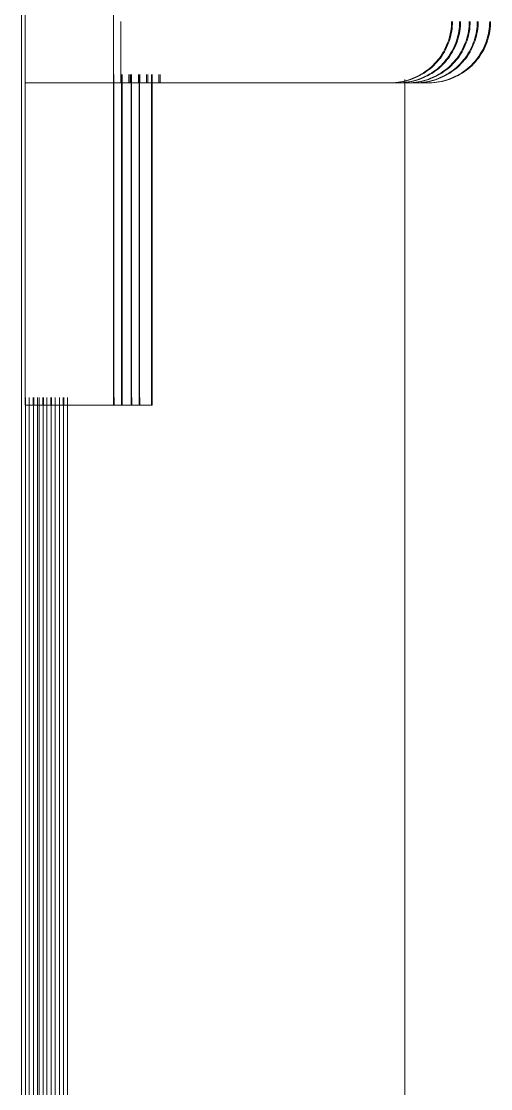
# Model space of a CAD drawing. Header units: millimetres. Extents: x 900982 to 1200730, y -305 to 27743.
# Drawn here: x 1020985.9 to 1021047, y 6061 to 6200 of the extents above; entities that cross this region are included whole.
import ezdxf

# ---------------------------------------------------------------- set-up
doc = ezdxf.new("R2010")
doc.units = ezdxf.units.MM
for name, color, linetype, lineweight in [('A-DOOR', 31, 'Continuous', 5), ('A-DOOR-FRAM', 31, 'Continuous', 5), ('A-GENM', 13, 'Continuous', 5)]:
    doc.layers.add(name, color=color, linetype=linetype, lineweight=lineweight)

# ---------------------------------------------------------------- blocks, each defined once
blk = doc.blocks.new('Generic Models 6 - Generic Models 2-971374-SECTION - GRIDS 2A')
at = {"layer": 'A-GENM'}
blk.add_line((1021035.8, 5200), (1021035.8, 6192.43), dxfattribs=at)
blk = doc.blocks.new('X_Door-Panel-Hinge-Standard - Standard-958284-SECTION - GRIDS 2A')
at = {"layer": 'A-DOOR'}
blk.add_line((1020986.95, 6151), (1020986.95, 5644.57), dxfattribs=at)
blk = doc.blocks.new('X_Door-Panel-Hinge-Standard - Standard-958351-SECTION - GRIDS 2A')
at = {"layer": 'A-DOOR'}
blk.add_line((1020986.44, 6151), (1020986.44, 5644.57), dxfattribs=at)
blk = doc.blocks.new('X_Door-Frame-Metal - Standard-2885300-SECTION - GRIDS 2A')
at = {"layer": 'A-DOOR-FRAM'}
blk.add_line((1020985.92, 7600), (1020985.92, 5200), dxfattribs=at)
blk = doc.blocks.new('X_Door-Handle-Lockwood 4800 Series Lever - Standard-764996-SECTION - GRIDS 2A')
at = {"layer": 'A-DOOR'}
for p, q in [((1020986.4, 6151), (1020986.4, 6334)), ((1020997.9, 6334), (1020997.9, 6151)), ((1020986.41, 6192), (1021006.91, 6192)), ((1020998.85, 6192), (1021006.85, 6192)), ((1021033.87, 6192), (1021033.89, 6192)), ((1020986.4, 6150), (1020997.9, 6150)), ((1020986.42, 6150), (1020986.4, 6150)), ((1020997.9, 6150), (1020997.92, 6150))]:
    blk.add_line(p, q, dxfattribs=at)
at = {"layer": 'A-DOOR', "flags": 128}
for points in [[(1021041.89, 6200), (1021041.89, 6199.68), (1021041.87, 6199.36), (1021041.84, 6199.04), (1021041.79, 6198.73), (1021041.73, 6198.41), (1021041.67, 6198.1), (1021041.58, 6197.79), (1021041.49, 6197.48), (1021041.38, 6197.18), (1021041.26, 6196.88), (1021041.13, 6196.59), (1021040.99, 6196.31), (1021040.84, 6196.02), (1021040.67, 6195.75), (1021040.5, 6195.48), (1021040.31, 6195.22), (1021040.11, 6194.97), (1021039.91, 6194.72), (1021039.69, 6194.49), (1021039.47, 6194.26), (1021039.23, 6194.04), (1021038.99, 6193.83), (1021038.74, 6193.64), (1021038.48, 6193.45), (1021038.22, 6193.27), (1021037.94, 6193.1), (1021037.67, 6192.94), (1021037.38, 6192.8), (1021037.09, 6192.67), (1021036.79, 6192.54), (1021036.49, 6192.43), (1021036.19, 6192.34), (1021035.88, 6192.25), (1021035.57, 6192.18), (1021035.25, 6192.12), (1021034.94, 6192.07), (1021034.62, 6192.03), (1021034.3, 6192.01), (1021033.98, 6192), (1021033.89, 6192)], [(1021006.85, 6192), (1021007.93, 6192), (1021009.01, 6192), (1021010.08, 6192), (1021011.15, 6192), (1021012.22, 6192), (1021013.27, 6192), (1021014.31, 6192), (1021015.35, 6192), (1021016.36, 6192), (1021017.37, 6192), (1021018.35, 6192), (1021019.32, 6192), (1021020.27, 6192), (1021021.2, 6192), (1021022.1, 6192), (1021022.98, 6192)], [(1021033.89, 6192), (1021033.87, 6192), (1021033.81, 6192), (1021033.7, 6192), (1021033.55, 6192), (1021033.36, 6192), (1021033.12, 6192), (1021032.84, 6192), (1021032.52, 6192), (1021032.16, 6192), (1021031.76, 6192), (1021031.32, 6192), (1021030.84, 6192), (1021030.33, 6192), (1021029.77, 6192), (1021029.18, 6192), (1021028.55, 6192), (1021027.89, 6192), (1021027.19, 6192), (1021026.46, 6192), (1021025.71, 6192), (1021024.92, 6192), (1021024.1, 6192), (1021023.25, 6192), (1021022.38, 6192), (1021021.48, 6192), (1021020.56, 6192), (1021019.62, 6192), (1021018.66, 6192), (1021017.68, 6192), (1021016.68, 6192), (1021015.66, 6192), (1021014.64, 6192), (1021013.6, 6192), (1021012.54, 6192), (1021011.48, 6192), (1021010.42, 6192), (1021009.34, 6192), (1021008.27, 6192), (1021007.19, 6192), (1021006.91, 6192)], [(1021022.98, 6192), (1021023.83, 6192), (1021024.66, 6192), (1021025.46, 6192), (1021026.22, 6192), (1021026.96, 6192), (1021027.67, 6192), (1021028.34, 6192), (1021028.98, 6192), (1021029.58, 6192), (1021030.14, 6192), (1021030.67, 6192), (1021031.16, 6192), (1021031.61, 6192), (1021032.03, 6192), (1021032.4, 6192), (1021032.73, 6192), (1021033.02, 6192), (1021033.27, 6192), (1021033.47, 6192), (1021033.63, 6192), (1021033.75, 6192), (1021033.83, 6192), (1021033.86, 6192)]]:
    blk.add_lwpolyline(points, dxfattribs=at)
at = {"layer": 'A-DOOR'}
for centre, major_axis, start_param, end_param in [((1020998.85, 6200), (0, 8), 1.570796, 4.712389), ((1020986.4, 6151), (0, 1), 1.570796, 3.141593), ((1020986.42, 6151), (0, 1), 3.141593, 4.712389), ((1020997.9, 6151), (0, 1), 1.570796, 3.141593), ((1020997.92, 6151), (0, 1), 3.141593, 4.712389)]:
    blk.add_ellipse(centre, major_axis=major_axis, ratio=0.000553, start_param=start_param, end_param=end_param, dxfattribs=at)
blk = doc.blocks.new('X_Door-Handle-Lockwood 4800 Series Lever - Standard-765406-SECTION - GRIDS 2A')
at = {"layer": 'A-DOOR'}
for p, q in [((1020997.97, 6193.07), (1020997.97, 6151)), ((1020997.9, 6192), (1021006.98, 6192)), ((1020999.03, 6192), (1021007.03, 6192)), ((1021033.99, 6192), (1021034.02, 6192)), ((1020986.47, 6150), (1020997.97, 6150)), ((1020986.48, 6150), (1020986.47, 6150)), ((1020997.97, 6150), (1020997.98, 6150))]:
    blk.add_line(p, q, dxfattribs=at)
at = {"layer": 'A-DOOR', "flags": 128}
for points in [[(1021042.02, 6200), (1021042.01, 6199.68), (1021041.99, 6199.36), (1021041.96, 6199.04), (1021041.92, 6198.73), (1021041.86, 6198.41), (1021041.79, 6198.1), (1021041.71, 6197.79), (1021041.61, 6197.48), (1021041.51, 6197.18), (1021041.39, 6196.88), (1021041.26, 6196.59), (1021041.12, 6196.31), (1021040.96, 6196.02), (1021040.8, 6195.75), (1021040.62, 6195.48), (1021040.44, 6195.22), (1021040.24, 6194.97), (1021040.03, 6194.72), (1021039.82, 6194.49), (1021039.59, 6194.26), (1021039.36, 6194.04), (1021039.12, 6193.83), (1021038.87, 6193.64), (1021038.61, 6193.45), (1021038.34, 6193.27), (1021038.07, 6193.1), (1021037.79, 6192.94), (1021037.51, 6192.8), (1021037.21, 6192.67), (1021036.92, 6192.54), (1021036.62, 6192.43), (1021036.31, 6192.34), (1021036.01, 6192.25), (1021035.69, 6192.18), (1021035.38, 6192.12), (1021035.06, 6192.07), (1021034.75, 6192.03), (1021034.43, 6192.01), (1021034.11, 6192), (1021034.02, 6192)], [(1021006.98, 6192), (1021008.06, 6192), (1021009.13, 6192), (1021010.21, 6192), (1021011.28, 6192), (1021012.34, 6192), (1021013.4, 6192), (1021014.44, 6192), (1021015.47, 6192), (1021016.49, 6192), (1021017.49, 6192)], [(1021016.8, 6192), (1021015.79, 6192), (1021014.76, 6192), (1021013.72, 6192), (1021012.67, 6192), (1021011.61, 6192), (1021010.54, 6192), (1021009.47, 6192), (1021008.39, 6192), (1021007.31, 6192), (1021007.03, 6192)], [(1021021.32, 6192), (1021022.22, 6192), (1021023.1, 6192), (1021023.96, 6192), (1021024.78, 6192), (1021025.58, 6192), (1021026.35, 6192), (1021027.09, 6192), (1021027.79, 6192), (1021028.46, 6192), (1021029.1, 6192), (1021029.7, 6192), (1021030.27, 6192), (1021030.8, 6192), (1021031.29, 6192), (1021031.74, 6192), (1021032.15, 6192), (1021032.52, 6192), (1021032.85, 6192), (1021033.14, 6192), (1021033.39, 6192), (1021033.6, 6192), (1021033.76, 6192), (1021033.88, 6192), (1021033.96, 6192), (1021033.99, 6192)], [(1021034.02, 6192), (1021034, 6192), (1021033.93, 6192), (1021033.83, 6192), (1021033.68, 6192), (1021033.48, 6192), (1021033.25, 6192), (1021032.97, 6192), (1021032.65, 6192), (1021032.29, 6192), (1021031.89, 6192), (1021031.45, 6192), (1021030.97, 6192), (1021030.45, 6192), (1021029.9, 6192), (1021029.3, 6192), (1021028.68, 6192), (1021028.01, 6192), (1021027.32, 6192), (1021026.59, 6192), (1021025.83, 6192), (1021025.04, 6192), (1021024.22, 6192), (1021023.38, 6192), (1021022.5, 6192), (1021021.61, 6192)]]:
    blk.add_lwpolyline(points, dxfattribs=at)
at = {"layer": 'A-DOOR'}
for centre, major_axis, start_param, end_param in [((1020999.03, 6200), (0, 8), 2.617994, 3.665191), ((1020986.47, 6151), (0, 1), 1.570796, 3.141593), ((1020986.48, 6151), (0, 1), 3.141593, 4.712389), ((1020997.97, 6151), (0, 1), 1.570796, 3.141593), ((1020997.98, 6151), (0, 1), 3.141593, 4.712389)]:
    blk.add_ellipse(centre, major_axis=major_axis, ratio=0.000553, start_param=start_param, end_param=end_param, dxfattribs=at)
blk = doc.blocks.new('X_Door-Panel-Hinge-Standard - Standard-V8-SECTION - GRIDS 2A')
at = {"layer": 'A-DOOR'}
blk.add_line((1020987.5, 6151), (1020987.5, 5644.57), dxfattribs=at)
blk = doc.blocks.new('X_Door-Handle-Lockwood 4800 Series Lever - Standard-V10-SECTION - GRIDS 2A')
at = {"layer": 'A-DOOR'}
for p, q in [((1020998.96, 6193.07), (1020998.96, 6151)), ((1020997.97, 6192), (1021007.97, 6192)), ((1020999.91, 6192), (1021007.91, 6192)), ((1021034.92, 6192), (1021034.95, 6192)), ((1020987.46, 6150), (1020998.96, 6150)), ((1020987.47, 6150), (1020987.46, 6150)), ((1020998.96, 6150), (1020998.97, 6150))]:
    blk.add_line(p, q, dxfattribs=at)
at = {"layer": 'A-DOOR', "flags": 128}
for points in [[(1021042.95, 6200), (1021042.95, 6199.68), (1021042.93, 6199.36), (1021042.9, 6199.04), (1021042.85, 6198.73), (1021042.79, 6198.41), (1021042.72, 6198.1), (1021042.64, 6197.79), (1021042.55, 6197.48), (1021042.44, 6197.18), (1021042.32, 6196.88), (1021042.19, 6196.59), (1021042.05, 6196.31), (1021041.9, 6196.02), (1021041.73, 6195.75), (1021041.56, 6195.48), (1021041.37, 6195.22), (1021041.17, 6194.97), (1021040.97, 6194.72), (1021040.75, 6194.49), (1021040.53, 6194.26), (1021040.29, 6194.04), (1021040.05, 6193.83), (1021039.8, 6193.64), (1021039.54, 6193.45), (1021039.28, 6193.27), (1021039, 6193.1), (1021038.72, 6192.94), (1021038.44, 6192.8), (1021038.15, 6192.67), (1021037.85, 6192.54), (1021037.55, 6192.43), (1021037.25, 6192.34), (1021036.94, 6192.25), (1021036.63, 6192.18), (1021036.31, 6192.12), (1021036, 6192.07), (1021035.68, 6192.03), (1021035.36, 6192.01), (1021035.04, 6192), (1021034.95, 6192)], [(1021007.91, 6192), (1021008.99, 6192), (1021010.07, 6192), (1021011.14, 6192), (1021012.21, 6192), (1021013.27, 6192), (1021014.33, 6192), (1021015.37, 6192), (1021016.4, 6192), (1021017.42, 6192)], [(1021016.72, 6192), (1021015.69, 6192), (1021014.65, 6192), (1021013.6, 6192), (1021012.54, 6192), (1021011.47, 6192), (1021010.4, 6192), (1021009.32, 6192), (1021008.24, 6192), (1021007.97, 6192)], [(1021021.33, 6192), (1021022.25, 6192), (1021023.16, 6192), (1021024.04, 6192), (1021024.89, 6192)], [(1021025.16, 6192), (1021024.31, 6192), (1021023.44, 6192), (1021022.54, 6192), (1021021.62, 6192)], [(1021031.2, 6192), (1021031.73, 6192), (1021032.22, 6192), (1021032.67, 6192), (1021033.08, 6192), (1021033.46, 6192), (1021033.79, 6192), (1021034.08, 6192), (1021034.32, 6192), (1021034.53, 6192), (1021034.69, 6192), (1021034.81, 6192), (1021034.89, 6192), (1021034.92, 6192)], [(1021034.95, 6192), (1021034.93, 6192), (1021034.87, 6192), (1021034.76, 6192), (1021034.61, 6192), (1021034.41, 6192), (1021034.18, 6192), (1021033.9, 6192), (1021033.58, 6192), (1021033.22, 6192), (1021032.82, 6192), (1021032.38, 6192), (1021031.9, 6192), (1021031.38, 6192)]]:
    blk.add_lwpolyline(points, dxfattribs=at)
at = {"layer": 'A-DOOR'}
for centre, major_axis, start_param, end_param in [((1020999.91, 6200), (0, 8), 2.617994, 3.665191), ((1020987.46, 6151), (0, 1), 1.570796, 3.141593), ((1020987.47, 6151), (0, 1), 3.141593, 4.712389), ((1020998.96, 6151), (0, 1), 1.570796, 3.141593), ((1020998.97, 6151), (0, 1), 3.141593, 4.712389)]:
    blk.add_ellipse(centre, major_axis=major_axis, ratio=0.000553, start_param=start_param, end_param=end_param, dxfattribs=at)
blk = doc.blocks.new('X_Door-Handle-Lockwood 4800 Series Lever - Standard-V11-SECTION - GRIDS 2A')
at = {"layer": 'A-DOOR'}
for p, q in [((1020999.03, 6193.07), (1020999.03, 6151)), ((1020998.96, 6192), (1021008.04, 6192)), ((1021000.09, 6192), (1021008.09, 6192)), ((1021035.05, 6192), (1021035.08, 6192)), ((1020987.53, 6150), (1020999.03, 6150)), ((1020987.54, 6150), (1020987.53, 6150)), ((1020999.03, 6150), (1020999.04, 6150))]:
    blk.add_line(p, q, dxfattribs=at)
at = {"layer": 'A-DOOR', "flags": 128}
for points in [[(1021043.08, 6200), (1021043.07, 6199.68), (1021043.05, 6199.36), (1021043.02, 6199.04), (1021042.98, 6198.73), (1021042.92, 6198.41), (1021042.85, 6198.1), (1021042.77, 6197.79), (1021042.67, 6197.48), (1021042.57, 6197.18), (1021042.45, 6196.88), (1021042.32, 6196.59), (1021042.17, 6196.31), (1021042.02, 6196.02), (1021041.86, 6195.75), (1021041.68, 6195.48), (1021041.5, 6195.22), (1021041.3, 6194.97), (1021041.09, 6194.72), (1021040.88, 6194.49), (1021040.65, 6194.26), (1021040.42, 6194.04), (1021040.18, 6193.83), (1021039.92, 6193.64), (1021039.67, 6193.45), (1021039.4, 6193.27), (1021039.13, 6193.1), (1021038.85, 6192.94), (1021038.56, 6192.8), (1021038.27, 6192.67), (1021037.98, 6192.54), (1021037.68, 6192.43), (1021037.37, 6192.34), (1021037.06, 6192.25), (1021036.75, 6192.18), (1021036.44, 6192.12), (1021036.12, 6192.07), (1021035.8, 6192.03), (1021035.48, 6192.01), (1021035.16, 6192), (1021035.08, 6192)], [(1021008.04, 6192), (1021009.11, 6192), (1021010.19, 6192), (1021011.27, 6192), (1021012.34, 6192), (1021013.4, 6192), (1021014.45, 6192), (1021015.5, 6192), (1021016.53, 6192), (1021017.55, 6192)], [(1021016.85, 6192), (1021015.82, 6192), (1021014.78, 6192), (1021013.73, 6192), (1021012.67, 6192), (1021011.6, 6192), (1021010.53, 6192), (1021009.45, 6192), (1021008.37, 6192), (1021008.09, 6192)], [(1021022.38, 6192), (1021023.28, 6192), (1021024.16, 6192), (1021025.02, 6192)], [(1021025.28, 6192), (1021024.44, 6192), (1021023.56, 6192), (1021022.67, 6192)], [(1021031.33, 6192), (1021031.86, 6192), (1021032.35, 6192), (1021032.8, 6192), (1021033.21, 6192), (1021033.58, 6192), (1021033.91, 6192), (1021034.2, 6192), (1021034.45, 6192), (1021034.65, 6192), (1021034.82, 6192), (1021034.94, 6192), (1021035.01, 6192), (1021035.05, 6192)], [(1021035.08, 6192), (1021035.06, 6192), (1021034.99, 6192), (1021034.88, 6192), (1021034.73, 6192), (1021034.54, 6192), (1021034.3, 6192), (1021034.03, 6192), (1021033.71, 6192), (1021033.35, 6192), (1021032.95, 6192), (1021032.51, 6192), (1021032.03, 6192), (1021031.51, 6192)]]:
    blk.add_lwpolyline(points, dxfattribs=at)
at = {"layer": 'A-DOOR'}
for centre, major_axis, start_param, end_param in [((1021000.09, 6200), (0, 8), 2.617994, 3.665191), ((1020987.53, 6151), (0, 1), 1.570796, 3.141593), ((1020987.54, 6151), (0, 1), 3.141593, 4.712389), ((1020999.03, 6151), (0, 1), 1.570796, 3.141593), ((1020999.04, 6151), (0, 1), 3.141593, 4.712389)]:
    blk.add_ellipse(centre, major_axis=major_axis, ratio=0.000553, start_param=start_param, end_param=end_param, dxfattribs=at)
blk = doc.blocks.new('X_Door-Panel-Hinge-Standard - Standard-V12-SECTION - GRIDS 2A')
at = {"layer": 'A-DOOR'}
blk.add_line((1020989.25, 6151), (1020989.25, 5644.57), dxfattribs=at)
blk = doc.blocks.new('X_Door-Frame-Metal - Standard-V13-SECTION - GRIDS 2A')
at = {"layer": 'A-DOOR-FRAM'}
blk.add_line((1020988.22, 6151), (1020988.22, 5644.36), dxfattribs=at)
blk = doc.blocks.new('X_Door-Handle-Lockwood 4800 Series Lever - Standard-V14-SECTION - GRIDS 2A')
at = {"layer": 'A-DOOR'}
for p, q in [((1021000.2, 6193.07), (1021000.2, 6151)), ((1020999.03, 6192), (1021009.21, 6192)), ((1021001.15, 6192), (1021009.15, 6192)), ((1021036.17, 6192), (1021036.19, 6192)), ((1020988.7, 6150), (1021000.2, 6150)), ((1020988.72, 6150), (1020988.7, 6150)), ((1021000.2, 6150), (1021000.22, 6150))]:
    blk.add_line(p, q, dxfattribs=at)
at = {"layer": 'A-DOOR', "flags": 128}
for points in [[(1021044.19, 6200), (1021044.19, 6199.68), (1021044.17, 6199.36), (1021044.14, 6199.04), (1021044.09, 6198.73), (1021044.04, 6198.41), (1021043.97, 6198.1), (1021043.88, 6197.79), (1021043.79, 6197.48), (1021043.68, 6197.18), (1021043.56, 6196.88), (1021043.43, 6196.59), (1021043.29, 6196.31), (1021043.14, 6196.02), (1021042.97, 6195.75), (1021042.8, 6195.48), (1021042.61, 6195.22), (1021042.42, 6194.97), (1021042.21, 6194.72), (1021041.99, 6194.49), (1021041.77, 6194.26), (1021041.53, 6194.04), (1021041.29, 6193.83), (1021041.04, 6193.64), (1021040.78, 6193.45), (1021040.52, 6193.27), (1021040.24, 6193.1), (1021039.97, 6192.94), (1021039.68, 6192.8), (1021039.39, 6192.67), (1021039.09, 6192.54), (1021038.79, 6192.43), (1021038.49, 6192.34), (1021038.18, 6192.25), (1021037.87, 6192.18), (1021037.55, 6192.12), (1021037.24, 6192.07), (1021036.92, 6192.03), (1021036.6, 6192.01), (1021036.28, 6192), (1021036.19, 6192)], [(1021009.15, 6192), (1021010.23, 6192), (1021011.31, 6192), (1021012.38, 6192), (1021013.45, 6192), (1021014.52, 6192), (1021015.57, 6192), (1021016.61, 6192)], [(1021016.94, 6192), (1021015.9, 6192), (1021014.84, 6192), (1021013.78, 6192), (1021012.72, 6192), (1021011.64, 6192), (1021010.57, 6192), (1021009.49, 6192), (1021009.21, 6192)], [(1021022.57, 6192), (1021023.5, 6192), (1021024.4, 6192), (1021025.28, 6192)], [(1021024.68, 6192), (1021023.78, 6192), (1021022.86, 6192)], [(1021032.44, 6192), (1021032.97, 6192), (1021033.46, 6192), (1021033.91, 6192), (1021034.33, 6192), (1021034.7, 6192), (1021035.03, 6192), (1021035.32, 6192), (1021035.57, 6192), (1021035.77, 6192), (1021035.93, 6192), (1021036.05, 6192), (1021036.13, 6192), (1021036.16, 6192)], [(1021036.19, 6192), (1021036.17, 6192), (1021036.11, 6192), (1021036, 6192), (1021035.85, 6192), (1021035.66, 6192), (1021035.42, 6192), (1021035.14, 6192), (1021034.82, 6192), (1021034.46, 6192), (1021034.06, 6192), (1021033.62, 6192), (1021033.14, 6192), (1021032.63, 6192)]]:
    blk.add_lwpolyline(points, dxfattribs=at)
at = {"layer": 'A-DOOR'}
for centre, major_axis, start_param, end_param in [((1021001.15, 6200), (0, 8), 2.617994, 3.665191), ((1020988.7, 6151), (0, 1), 1.570796, 3.141593), ((1020988.72, 6151), (0, 1), 3.141593, 4.712389), ((1021000.2, 6151), (0, 1), 1.570796, 3.141593), ((1021000.22, 6151), (0, 1), 3.141593, 4.712389)]:
    blk.add_ellipse(centre, major_axis=major_axis, ratio=0.000553, start_param=start_param, end_param=end_param, dxfattribs=at)
blk = doc.blocks.new('X_Door-Handle-Lockwood 4800 Series Lever - Standard-V15-SECTION - GRIDS 2A')
at = {"layer": 'A-DOOR'}
for p, q in [((1021000.27, 6193.07), (1021000.27, 6151)), ((1021000.2, 6192), (1021009.28, 6192)), ((1021001.34, 6192), (1021009.34, 6192)), ((1021023.62, 6192), (1021024.53, 6192)), ((1021024.81, 6192), (1021023.91, 6192)), ((1021036.29, 6192), (1021036.32, 6192)), ((1020988.77, 6150), (1021000.27, 6150)), ((1020988.78, 6150), (1020988.77, 6150)), ((1021000.27, 6150), (1021000.28, 6150))]:
    blk.add_line(p, q, dxfattribs=at)
at = {"layer": 'A-DOOR', "flags": 128}
for points in [[(1021044.32, 6200), (1021044.31, 6199.68), (1021044.29, 6199.36), (1021044.26, 6199.04), (1021044.22, 6198.73), (1021044.16, 6198.41), (1021044.09, 6198.1), (1021044.01, 6197.79), (1021043.91, 6197.48), (1021043.81, 6197.18), (1021043.69, 6196.88), (1021043.56, 6196.59), (1021043.42, 6196.31), (1021043.26, 6196.02), (1021043.1, 6195.75), (1021042.92, 6195.48), (1021042.74, 6195.22), (1021042.54, 6194.97), (1021042.33, 6194.72), (1021042.12, 6194.49), (1021041.89, 6194.26), (1021041.66, 6194.04), (1021041.42, 6193.83), (1021041.17, 6193.64), (1021040.91, 6193.45), (1021040.64, 6193.27), (1021040.37, 6193.1), (1021040.09, 6192.94), (1021039.81, 6192.8), (1021039.52, 6192.67), (1021039.22, 6192.54), (1021038.92, 6192.43), (1021038.61, 6192.34), (1021038.31, 6192.25), (1021037.99, 6192.18), (1021037.68, 6192.12), (1021037.36, 6192.07), (1021037.05, 6192.03), (1021036.73, 6192.01), (1021036.41, 6192), (1021036.32, 6192)], [(1021009.28, 6192), (1021010.36, 6192), (1021011.43, 6192), (1021012.51, 6192), (1021013.58, 6192), (1021014.64, 6192), (1021015.7, 6192), (1021016.74, 6192)], [(1021017.06, 6192), (1021016.02, 6192), (1021014.97, 6192), (1021013.91, 6192), (1021012.84, 6192), (1021011.77, 6192), (1021010.69, 6192), (1021009.61, 6192), (1021009.34, 6192)], [(1021036.32, 6192), (1021036.3, 6192), (1021036.23, 6192), (1021036.13, 6192), (1021035.98, 6192), (1021035.78, 6192), (1021035.55, 6192), (1021035.27, 6192), (1021034.95, 6192), (1021034.59, 6192), (1021034.19, 6192), (1021033.75, 6192), (1021033.27, 6192), (1021032.75, 6192), (1021032.2, 6192)], [(1021032.57, 6192), (1021033.1, 6192), (1021033.59, 6192), (1021034.04, 6192), (1021034.45, 6192), (1021034.82, 6192), (1021035.15, 6192), (1021035.44, 6192), (1021035.69, 6192), (1021035.9, 6192), (1021036.06, 6192), (1021036.18, 6192), (1021036.26, 6192), (1021036.29, 6192)]]:
    blk.add_lwpolyline(points, dxfattribs=at)
at = {"layer": 'A-DOOR'}
for centre, major_axis, start_param, end_param in [((1021001.34, 6200), (0, 8), 2.617994, 3.665191), ((1020988.77, 6151), (0, 1), 1.570796, 3.141593), ((1020988.78, 6151), (0, 1), 3.141593, 4.712389), ((1021000.27, 6151), (0, 1), 1.570796, 3.141593), ((1021000.28, 6151), (0, 1), 3.141593, 4.712389)]:
    blk.add_ellipse(centre, major_axis=major_axis, ratio=0.000553, start_param=start_param, end_param=end_param, dxfattribs=at)
blk = doc.blocks.new('X_Door-Panel-Hinge-Standard - Standard-V16-SECTION - GRIDS 2A')
at = {"layer": 'A-DOOR'}
blk.add_line((1020990.3, 6151), (1020990.3, 5644.57), dxfattribs=at)
blk = doc.blocks.new('X_Door-Panel-Hinge-Standard - Standard-V17-SECTION - GRIDS 2A')
at = {"layer": 'A-DOOR'}
blk.add_line((1020989.79, 6151), (1020989.79, 5644.57), dxfattribs=at)
blk = doc.blocks.new('X_Door-Handle-Lockwood 4800 Series Lever - Standard-V18-SECTION - GRIDS 2A')
at = {"layer": 'A-DOOR'}
for p, q in [((1021001.25, 6193.07), (1021001.25, 6151)), ((1021000.27, 6192), (1021010.25, 6192)), ((1021002.2, 6192), (1021010.2, 6192)), ((1021023.61, 6192), (1021024.54, 6192)), ((1021024.83, 6192), (1021023.91, 6192)), ((1021037.21, 6192), (1021037.24, 6192)), ((1020989.75, 6150), (1021001.25, 6150)), ((1020989.76, 6150), (1020989.75, 6150)), ((1021001.25, 6150), (1021001.26, 6150))]:
    blk.add_line(p, q, dxfattribs=at)
at = {"layer": 'A-DOOR', "flags": 128}
for points in [[(1021045.24, 6200), (1021045.23, 6199.68), (1021045.21, 6199.36), (1021045.18, 6199.04), (1021045.14, 6198.73), (1021045.08, 6198.41), (1021045.01, 6198.1), (1021044.93, 6197.79), (1021044.83, 6197.48), (1021044.73, 6197.18), (1021044.61, 6196.88), (1021044.48, 6196.59), (1021044.33, 6196.31), (1021044.18, 6196.02), (1021044.02, 6195.75), (1021043.84, 6195.48), (1021043.66, 6195.22), (1021043.46, 6194.97), (1021043.25, 6194.72), (1021043.04, 6194.49), (1021042.81, 6194.26), (1021042.58, 6194.04), (1021042.34, 6193.83), (1021042.09, 6193.64), (1021041.83, 6193.45), (1021041.56, 6193.27), (1021041.29, 6193.1), (1021041.01, 6192.94), (1021040.72, 6192.8), (1021040.43, 6192.67), (1021040.14, 6192.54), (1021039.84, 6192.43), (1021039.53, 6192.34), (1021039.22, 6192.25), (1021038.91, 6192.18), (1021038.6, 6192.12), (1021038.28, 6192.07), (1021037.96, 6192.03), (1021037.64, 6192.01), (1021037.33, 6192), (1021037.24, 6192)], [(1021010.2, 6192), (1021011.28, 6192), (1021012.35, 6192), (1021013.43, 6192), (1021014.5, 6192), (1021015.56, 6192), (1021016.61, 6192)], [(1021016.94, 6192), (1021015.89, 6192), (1021014.83, 6192), (1021013.76, 6192), (1021012.69, 6192), (1021011.61, 6192), (1021010.53, 6192), (1021010.25, 6192)], [(1021033.49, 6192), (1021034.02, 6192), (1021034.51, 6192), (1021034.96, 6192), (1021035.37, 6192), (1021035.74, 6192), (1021036.07, 6192), (1021036.36, 6192), (1021036.61, 6192), (1021036.82, 6192), (1021036.98, 6192), (1021037.1, 6192), (1021037.18, 6192), (1021037.21, 6192)], [(1021037.24, 6192), (1021037.22, 6192), (1021037.15, 6192), (1021037.04, 6192), (1021036.89, 6192), (1021036.7, 6192), (1021036.46, 6192), (1021036.19, 6192), (1021035.87, 6192), (1021035.51, 6192), (1021035.11, 6192), (1021034.67, 6192), (1021034.19, 6192), (1021033.67, 6192)]]:
    blk.add_lwpolyline(points, dxfattribs=at)
at = {"layer": 'A-DOOR'}
for centre, major_axis, start_param, end_param in [((1021002.2, 6200), (0, 8), 2.617994, 3.665191), ((1020989.75, 6151), (0, 1), 1.570796, 3.141593), ((1020989.76, 6151), (0, 1), 3.141593, 4.712389), ((1021001.25, 6151), (0, 1), 1.570796, 3.141593), ((1021001.26, 6151), (0, 1), 3.141593, 4.712389)]:
    blk.add_ellipse(centre, major_axis=major_axis, ratio=0.000553, start_param=start_param, end_param=end_param, dxfattribs=at)
blk = doc.blocks.new('X_Door-Handle-Lockwood 4800 Series Lever - Standard-V19-SECTION - GRIDS 2A')
at = {"layer": 'A-DOOR'}
for p, q in [((1021001.31, 6193.07), (1021001.31, 6151)), ((1021001.25, 6192), (1021010.32, 6192)), ((1021002.38, 6192), (1021010.38, 6192)), ((1021037.34, 6192), (1021037.36, 6192)), ((1020989.81, 6150), (1021001.31, 6150)), ((1020989.83, 6150), (1020989.81, 6150)), ((1021001.31, 6150), (1021001.33, 6150))]:
    blk.add_line(p, q, dxfattribs=at)
at = {"layer": 'A-DOOR', "flags": 128}
for points in [[(1021045.36, 6200), (1021045.36, 6199.68), (1021045.34, 6199.36), (1021045.31, 6199.04), (1021045.26, 6198.73), (1021045.2, 6198.41), (1021045.14, 6198.1), (1021045.05, 6197.79), (1021044.96, 6197.48), (1021044.85, 6197.18), (1021044.73, 6196.88), (1021044.6, 6196.59), (1021044.46, 6196.31), (1021044.31, 6196.02), (1021044.14, 6195.75), (1021043.97, 6195.48), (1021043.78, 6195.22), (1021043.58, 6194.97), (1021043.38, 6194.72), (1021043.16, 6194.49), (1021042.94, 6194.26), (1021042.7, 6194.04), (1021042.46, 6193.83), (1021042.21, 6193.64), (1021041.95, 6193.45), (1021041.69, 6193.27), (1021041.41, 6193.1), (1021041.13, 6192.94), (1021040.85, 6192.8), (1021040.56, 6192.67), (1021040.26, 6192.54), (1021039.96, 6192.43), (1021039.66, 6192.34), (1021039.35, 6192.25), (1021039.04, 6192.18), (1021038.72, 6192.12), (1021038.41, 6192.07), (1021038.09, 6192.03), (1021037.77, 6192.01), (1021037.45, 6192), (1021037.36, 6192)], [(1021010.32, 6192), (1021011.4, 6192), (1021012.48, 6192), (1021013.55, 6192), (1021014.62, 6192), (1021015.69, 6192), (1021016.74, 6192)], [(1021017.07, 6192), (1021016.01, 6192), (1021014.95, 6192), (1021013.89, 6192), (1021012.81, 6192), (1021011.74, 6192), (1021010.66, 6192), (1021010.38, 6192)], [(1021033.61, 6192), (1021034.14, 6192), (1021034.63, 6192), (1021035.08, 6192), (1021035.5, 6192), (1021035.87, 6192), (1021036.2, 6192), (1021036.49, 6192), (1021036.74, 6192), (1021036.94, 6192), (1021037.1, 6192), (1021037.22, 6192), (1021037.3, 6192), (1021037.33, 6192)], [(1021037.36, 6192), (1021037.34, 6192), (1021037.28, 6192), (1021037.17, 6192), (1021037.02, 6192), (1021036.83, 6192), (1021036.59, 6192), (1021036.31, 6192), (1021035.99, 6192), (1021035.63, 6192), (1021035.23, 6192), (1021034.79, 6192), (1021034.31, 6192), (1021033.8, 6192)]]:
    blk.add_lwpolyline(points, dxfattribs=at)
at = {"layer": 'A-DOOR'}
for centre, major_axis, start_param, end_param in [((1021002.38, 6200), (0, 8), 2.617994, 3.665191), ((1020989.81, 6151), (0, 1), 1.570796, 3.141593), ((1020989.83, 6151), (0, 1), 3.141593, 4.712389), ((1021001.31, 6151), (0, 1), 1.570796, 3.141593), ((1021001.33, 6151), (0, 1), 3.141593, 4.712389)]:
    blk.add_ellipse(centre, major_axis=major_axis, ratio=0.000553, start_param=start_param, end_param=end_param, dxfattribs=at)
blk = doc.blocks.new('X_Door-Panel-Hinge-Standard - Standard-V20-SECTION - GRIDS 2A')
at = {"layer": 'A-DOOR'}
blk.add_line((1020991.4, 6151), (1020991.4, 5644.57), dxfattribs=at)
blk = doc.blocks.new('X_Door-Frame-Metal - Standard-V21-SECTION - GRIDS 2A')
at = {"layer": 'A-DOOR-FRAM'}
blk.add_line((1020990.88, 6151), (1020990.88, 5643.99), dxfattribs=at)
blk = doc.blocks.new('X_Door-Handle-Lockwood 4800 Series Lever - Standard-V22-SECTION - GRIDS 2A')
at = {"layer": 'A-DOOR'}
for p, q in [((1021002.86, 6193.07), (1021002.86, 6151)), ((1021001.31, 6192), (1021011.87, 6192)), ((1021003.81, 6192), (1021011.81, 6192)), ((1021038.83, 6192), (1021038.86, 6192)), ((1020991.37, 6150), (1021002.87, 6150)), ((1020991.38, 6150), (1020991.37, 6150)), ((1021002.87, 6150), (1021002.88, 6150))]:
    blk.add_line(p, q, dxfattribs=at)
at = {"layer": 'A-DOOR', "flags": 128}
for points in [[(1021046.86, 6200), (1021046.85, 6199.68), (1021046.83, 6199.36), (1021046.8, 6199.04), (1021046.75, 6198.73), (1021046.7, 6198.41), (1021046.63, 6198.1), (1021046.55, 6197.79), (1021046.45, 6197.48), (1021046.34, 6197.18), (1021046.23, 6196.88), (1021046.09, 6196.59), (1021045.95, 6196.31), (1021045.8, 6196.02), (1021045.63, 6195.75), (1021045.46, 6195.48), (1021045.27, 6195.22), (1021045.08, 6194.97), (1021044.87, 6194.72), (1021044.66, 6194.49), (1021044.43, 6194.26), (1021044.2, 6194.04), (1021043.95, 6193.83), (1021043.7, 6193.64), (1021043.44, 6193.45), (1021043.18, 6193.27), (1021042.91, 6193.1), (1021042.63, 6192.94), (1021042.34, 6192.8), (1021042.05, 6192.67), (1021041.76, 6192.54), (1021041.46, 6192.43), (1021041.15, 6192.34), (1021040.84, 6192.25), (1021040.53, 6192.18), (1021040.22, 6192.12), (1021039.9, 6192.07), (1021039.58, 6192.03), (1021039.26, 6192.01), (1021038.94, 6192), (1021038.86, 6192)], [(1021011.81, 6192), (1021012.89, 6192), (1021013.97, 6192), (1021015.05, 6192), (1021016.12, 6192), (1021017.18, 6192)], [(1021017.51, 6192), (1021016.45, 6192), (1021015.38, 6192), (1021014.3, 6192), (1021013.23, 6192), (1021012.15, 6192), (1021011.87, 6192)], [(1021034.54, 6192), (1021035.11, 6192), (1021035.63, 6192), (1021036.12, 6192), (1021036.58, 6192), (1021036.99, 6192), (1021037.36, 6192), (1021037.69, 6192), (1021037.98, 6192), (1021038.23, 6192), (1021038.43, 6192), (1021038.6, 6192), (1021038.72, 6192), (1021038.79, 6192), (1021038.83, 6192)], [(1021038.86, 6192), (1021038.84, 6192), (1021038.77, 6192), (1021038.66, 6192), (1021038.51, 6192), (1021038.32, 6192), (1021038.08, 6192), (1021037.81, 6192), (1021037.49, 6192), (1021037.13, 6192), (1021036.73, 6192), (1021036.29, 6192), (1021035.81, 6192), (1021035.29, 6192), (1021034.73, 6192)]]:
    blk.add_lwpolyline(points, dxfattribs=at)
at = {"layer": 'A-DOOR'}
for centre, major_axis, start_param, end_param in [((1021003.81, 6200), (0, 8), 2.617994, 3.665191), ((1020991.37, 6151), (0, 1), 1.570796, 3.141593), ((1020991.38, 6151), (0, 1), 3.141593, 4.712389), ((1021002.87, 6151), (0, 1), 1.570796, 3.141593), ((1021002.88, 6151), (0, 1), 3.141593, 4.712389)]:
    blk.add_ellipse(centre, major_axis=major_axis, ratio=0.000553, start_param=start_param, end_param=end_param, dxfattribs=at)
blk = doc.blocks.new('X_Door-Handle-Lockwood 4800 Series Lever - Standard-V23-SECTION - GRIDS 2A')
at = {"layer": 'A-DOOR'}
for p, q in [((1021002.93, 6193.07), (1021002.93, 6151)), ((1021002.86, 6192), (1021011.94, 6192)), ((1021004, 6192), (1021012, 6192)), ((1021038.95, 6192), (1021038.98, 6192)), ((1020991.43, 6150), (1021002.93, 6150)), ((1020991.45, 6150), (1020991.43, 6150)), ((1021002.93, 6150), (1021002.95, 6150))]:
    blk.add_line(p, q, dxfattribs=at)
at = {"layer": 'A-DOOR', "flags": 128}
for points in [[(1021046.98, 6200), (1021046.98, 6199.68), (1021046.96, 6199.36), (1021046.92, 6199.04), (1021046.88, 6198.73), (1021046.82, 6198.41), (1021046.75, 6198.1), (1021046.67, 6197.79), (1021046.58, 6197.48), (1021046.47, 6197.18), (1021046.35, 6196.88), (1021046.22, 6196.59), (1021046.08, 6196.31), (1021045.92, 6196.02), (1021045.76, 6195.75), (1021045.59, 6195.48), (1021045.4, 6195.22), (1021045.2, 6194.97), (1021045, 6194.72), (1021044.78, 6194.49), (1021044.56, 6194.26), (1021044.32, 6194.04), (1021044.08, 6193.83), (1021043.83, 6193.64), (1021043.57, 6193.45), (1021043.3, 6193.27), (1021043.03, 6193.1), (1021042.75, 6192.94), (1021042.47, 6192.8), (1021042.18, 6192.67), (1021041.88, 6192.54), (1021041.58, 6192.43), (1021041.28, 6192.34), (1021040.97, 6192.25), (1021040.66, 6192.18), (1021040.34, 6192.12), (1021040.03, 6192.07), (1021039.71, 6192.03), (1021039.39, 6192.01), (1021039.07, 6192), (1021038.98, 6192)], [(1021011.94, 6192), (1021013.02, 6192), (1021014.1, 6192), (1021015.17, 6192), (1021016.24, 6192), (1021017.3, 6192)], [(1021017.63, 6192), (1021016.57, 6192), (1021015.5, 6192), (1021014.43, 6192), (1021013.35, 6192), (1021012.27, 6192), (1021012, 6192)], [(1021034.67, 6192), (1021035.23, 6192), (1021035.76, 6192), (1021036.25, 6192), (1021036.7, 6192), (1021037.11, 6192), (1021037.49, 6192), (1021037.82, 6192), (1021038.11, 6192), (1021038.35, 6192), (1021038.56, 6192), (1021038.72, 6192), (1021038.84, 6192), (1021038.92, 6192), (1021038.95, 6192)], [(1021038.98, 6192), (1021038.96, 6192), (1021038.9, 6192), (1021038.79, 6192), (1021038.64, 6192), (1021038.44, 6192), (1021038.21, 6192), (1021037.93, 6192), (1021037.61, 6192), (1021037.25, 6192), (1021036.85, 6192), (1021036.41, 6192), (1021035.93, 6192), (1021035.41, 6192), (1021034.86, 6192)]]:
    blk.add_lwpolyline(points, dxfattribs=at)
at = {"layer": 'A-DOOR'}
for centre, major_axis, start_param, end_param in [((1021004, 6200), (0, 8), 2.617994, 3.665191), ((1020991.43, 6151), (0, 1), 1.570796, 3.141593), ((1020991.45, 6151), (0, 1), 3.141593, 4.712389), ((1021002.93, 6151), (0, 1), 1.570796, 3.141593), ((1021002.95, 6151), (0, 1), 3.141593, 4.712389)]:
    blk.add_ellipse(centre, major_axis=major_axis, ratio=0.000553, start_param=start_param, end_param=end_param, dxfattribs=at)

msp = doc.modelspace()

# ---------------------------------------------------------------- block references
at = {"layer": 'A-DOOR'}
for name, p in [('X_Door-Frame-Metal - Standard-2885300-SECTION - GRIDS 2A', (0, 0)), ('X_Door-Frame-Metal - Standard-V13-SECTION - GRIDS 2A', (0, 0)), ('X_Door-Frame-Metal - Standard-V21-SECTION - GRIDS 2A', (0, 0)), ('X_Door-Panel-Hinge-Standard - Standard-958351-SECTION - GRIDS 2A', (0, 0)), ('X_Door-Panel-Hinge-Standard - Standard-958284-SECTION - GRIDS 2A', (0, 0)), ('X_Door-Panel-Hinge-Standard - Standard-V8-SECTION - GRIDS 2A', (0, 0)), ('X_Door-Panel-Hinge-Standard - Standard-958284-SECTION - GRIDS 2A', (1.06, 0)), ('X_Door-Panel-Hinge-Standard - Standard-V8-SECTION - GRIDS 2A', (1.24, 0)), ('X_Door-Panel-Hinge-Standard - Standard-V12-SECTION - GRIDS 2A', (0, 0)), ('X_Door-Panel-Hinge-Standard - Standard-V17-SECTION - GRIDS 2A', (0, 0)), ('X_Door-Panel-Hinge-Standard - Standard-V16-SECTION - GRIDS 2A', (0, 0)), ('X_Door-Panel-Hinge-Standard - Standard-V20-SECTION - GRIDS 2A', (0, 0)), ('X_Door-Panel-Hinge-Standard - Standard-958284-SECTION - GRIDS 2A', (4.96, 0)), ('X_Door-Handle-Lockwood 4800 Series Lever - Standard-764996-SECTION - GRIDS 2A', (0, 0)), ('X_Door-Handle-Lockwood 4800 Series Lever - Standard-765406-SECTION - GRIDS 2A', (0, 0)), ('X_Door-Handle-Lockwood 4800 Series Lever - Standard-V10-SECTION - GRIDS 2A', (0, 0)), ('X_Door-Handle-Lockwood 4800 Series Lever - Standard-V11-SECTION - GRIDS 2A', (0, 0)), ('X_Door-Handle-Lockwood 4800 Series Lever - Standard-V14-SECTION - GRIDS 2A', (0, 0)), ('X_Door-Handle-Lockwood 4800 Series Lever - Standard-V15-SECTION - GRIDS 2A', (0, 0)), ('X_Door-Handle-Lockwood 4800 Series Lever - Standard-V18-SECTION - GRIDS 2A', (0, 0)), ('X_Door-Handle-Lockwood 4800 Series Lever - Standard-V19-SECTION - GRIDS 2A', (0, 0)), ('X_Door-Handle-Lockwood 4800 Series Lever - Standard-V22-SECTION - GRIDS 2A', (0, 0)), ('X_Door-Handle-Lockwood 4800 Series Lever - Standard-V23-SECTION - GRIDS 2A', (0, 0))]:
    msp.add_blockref(name, p, dxfattribs=at)
at = {"layer": 'A-GENM'}
msp.add_blockref('Generic Models 6 - Generic Models 2-971374-SECTION - GRIDS 2A', (0, 0), dxfattribs=at)

doc.saveas('drawing.dxf')
